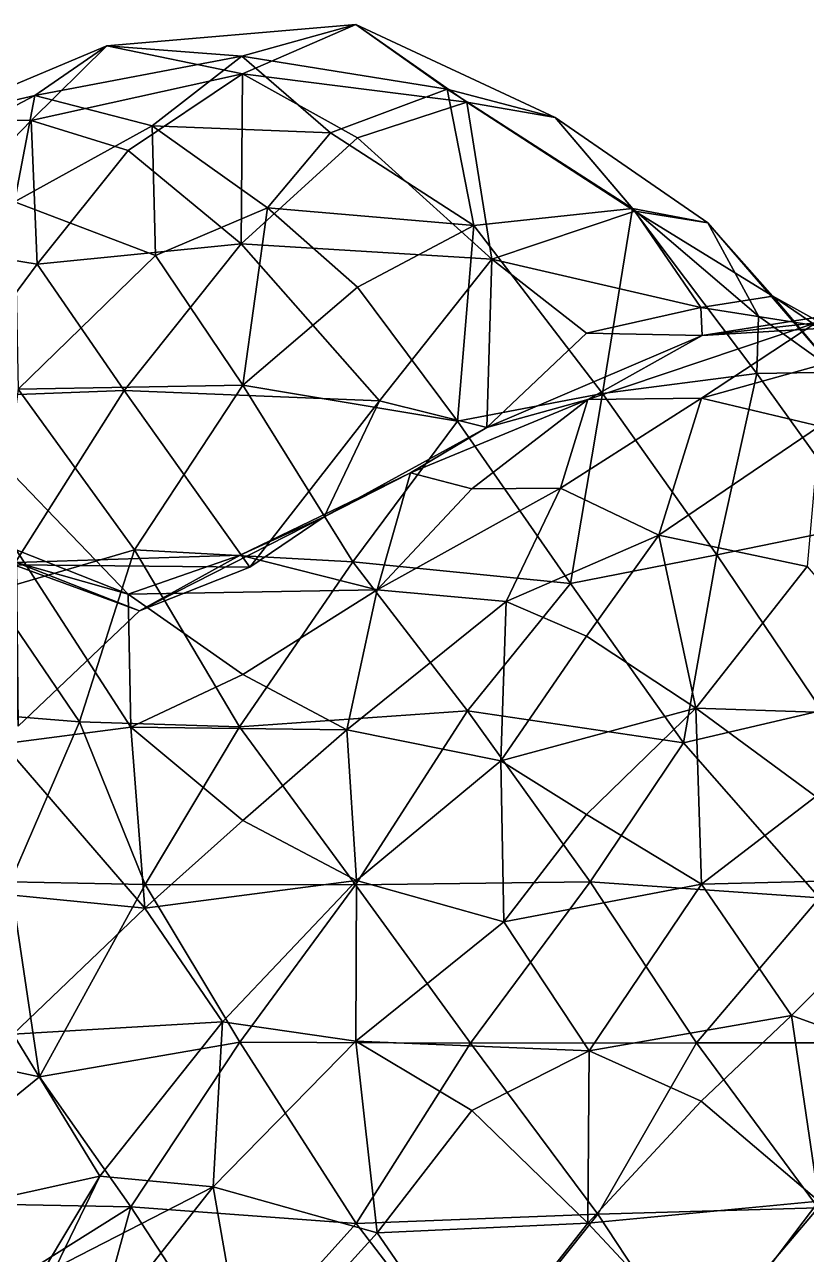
# Model space of a CAD drawing. Extents: x 290034 to 295698, y 4553723 to 4561693.
# Drawn here: x 295263.7 to 295349.7, y 4559080 to 4559215.2 of the extents above; entities that cross this region are included whole.
import ezdxf

# ---------------------------------------------------------------- set-up
doc = ezdxf.new("R2010")
doc.units = 0
doc.layers.add('Au_ppm_Pref_-_0_2', color=7, linetype='CONTINUOUS')

msp = doc.modelspace()

# ---------------------------------------------------------------- linework, layer by layer
at = {"layer": 'Au_ppm_Pref_-_0_2'}
for points in [[(295287.67, 4559209.74, 1888.62), (295272.76, 4559212.84, 1883.12), (295300.13, 4559215.17, 1882.73)], [(295300.13, 4559215.17, 1882.73), (295272.76, 4559212.84, 1883.12), (295287.6, 4559211.69, 1876.32)], [(295310.17, 4559208.08, 1877.28), (295300.13, 4559215.17, 1882.73), (295287.6, 4559211.69, 1876.32)], [(295287.67, 4559209.74, 1888.62), (295300.13, 4559215.17, 1882.73), (295312.32, 4559206.64, 1887.88)], [(295300.13, 4559215.17, 1882.73), (295322.03, 4559204.97, 1882.74), (295312.32, 4559206.64, 1887.88)], [(295322.03, 4559204.97, 1882.74), (295300.13, 4559215.17, 1882.73), (295310.17, 4559208.08, 1877.28)], [(295264.42, 4559204.64, 1887.89), (295253.49, 4559204.74, 1882.77), (295272.76, 4559212.84, 1883.12)], [(295264.83, 4559207.39, 1876.94), (295272.76, 4559212.84, 1883.12), (295253.49, 4559204.74, 1882.77)], [(295287.67, 4559209.74, 1888.62), (295264.42, 4559204.64, 1887.89), (295272.76, 4559212.84, 1883.12)], [(295264.83, 4559207.39, 1876.94), (295287.6, 4559211.69, 1876.32), (295272.76, 4559212.84, 1883.12)], [(295277.73, 4559204.03, 1871.58), (295287.6, 4559211.69, 1876.32), (295264.83, 4559207.39, 1876.94)], [(295277.73, 4559204.03, 1871.58), (295297.34, 4559203.26, 1871.68), (295287.6, 4559211.69, 1876.32)], [(295287.6, 4559211.69, 1876.32), (295297.34, 4559203.26, 1871.68), (295310.17, 4559208.08, 1877.28)], [(295287.67, 4559209.74, 1888.62), (295275.1, 4559201.32, 1891.81), (295264.42, 4559204.64, 1887.89)], [(295287.67, 4559209.74, 1888.62), (295287.51, 4559191.07, 1893.02), (295275.1, 4559201.32, 1891.81)], [(295287.67, 4559209.74, 1888.62), (295300.3, 4559202.71, 1892.27), (295287.51, 4559191.07, 1893.02)], [(295287.67, 4559209.74, 1888.62), (295312.32, 4559206.64, 1887.88), (295300.3, 4559202.71, 1892.27)], [(295245.74, 4559197.34, 1876.89), (295262.6, 4559195.71, 1869.61), (295264.83, 4559207.39, 1876.94)], [(295264.83, 4559207.39, 1876.94), (295253.49, 4559204.74, 1882.77), (295245.74, 4559197.34, 1876.89)], [(295264.83, 4559207.39, 1876.94), (295262.6, 4559195.71, 1869.61), (295277.73, 4559204.03, 1871.58)], [(295297.34, 4559203.26, 1871.68), (295313.11, 4559193.09, 1870.87), (295310.17, 4559208.08, 1877.28)], [(295330.56, 4559194.95, 1875.8), (295322.03, 4559204.97, 1882.74), (295310.17, 4559208.08, 1877.28)], [(295310.17, 4559208.08, 1877.28), (295313.11, 4559193.09, 1870.87), (295330.56, 4559194.95, 1875.8)], [(295312.32, 4559206.64, 1887.88), (295315.08, 4559189.4, 1893.41), (295300.3, 4559202.71, 1892.27)], [(295330.82, 4559194.67, 1889.87), (295312.32, 4559206.64, 1887.88), (295322.03, 4559204.97, 1882.74)], [(295315.08, 4559189.4, 1893.41), (295312.32, 4559206.64, 1887.88), (295330.82, 4559194.67, 1889.87)], [(295264.42, 4559204.64, 1887.89), (295251.33, 4559191.09, 1888.39), (295253.49, 4559204.74, 1882.77)], [(295251.33, 4559191.09, 1888.39), (295264.42, 4559204.64, 1887.89), (295265.1, 4559188.84, 1892.36)], [(295264.42, 4559204.64, 1887.89), (295275.1, 4559201.32, 1891.81), (295265.1, 4559188.84, 1892.36)], [(295330.56, 4559194.95, 1875.8), (295338.82, 4559193.38, 1882.74), (295322.03, 4559204.97, 1882.74)], [(295330.82, 4559194.67, 1889.87), (295322.03, 4559204.97, 1882.74), (295338.82, 4559193.38, 1882.74)], [(295278.11, 4559189.8, 1867.1), (295277.73, 4559204.03, 1871.58), (295262.6, 4559195.71, 1869.61)], [(295277.73, 4559204.03, 1871.58), (295278.11, 4559189.8, 1867.1), (295290.41, 4559195.04, 1868.6)], [(295297.34, 4559203.26, 1871.68), (295277.73, 4559204.03, 1871.58), (295290.41, 4559195.04, 1868.6)], [(295297.34, 4559203.26, 1871.68), (295290.41, 4559195.04, 1868.6), (295313.11, 4559193.09, 1870.87)], [(295315.08, 4559189.4, 1893.41), (295287.51, 4559191.07, 1893.02), (295300.3, 4559202.71, 1892.27)], [(295287.51, 4559191.07, 1893.02), (295265.1, 4559188.84, 1892.36), (295275.1, 4559201.32, 1891.81)], [(295263, 4559175.09, 1864.55), (295278.11, 4559189.8, 1867.1), (295262.6, 4559195.71, 1869.61)], [(295287.69, 4559175.53, 1866.6), (295290.41, 4559195.04, 1868.6), (295278.11, 4559189.8, 1867.1)], [(295287.69, 4559175.53, 1866.6), (295300.3, 4559186.32, 1866.84), (295290.41, 4559195.04, 1868.6)], [(295300.3, 4559186.32, 1866.84), (295313.11, 4559193.09, 1870.87), (295290.41, 4559195.04, 1868.6)], [(295327.24, 4559174.63, 1869.76), (295330.56, 4559194.95, 1875.8), (295313.11, 4559193.09, 1870.87)], [(295327.24, 4559174.63, 1869.76), (295344.23, 4559176.84, 1875.02), (295330.56, 4559194.95, 1875.8)], [(295344.23, 4559176.84, 1875.02), (295344.41, 4559183.12, 1876.83), (295330.56, 4559194.95, 1875.8)], [(295344.41, 4559183.12, 1876.83), (295338.82, 4559193.38, 1882.74), (295330.56, 4559194.95, 1875.8)], [(295330.82, 4559194.67, 1889.87), (295338.07, 4559184.08, 1894.89), (295315.08, 4559189.4, 1893.41)], [(295338.07, 4559184.08, 1894.89), (295330.82, 4559194.67, 1889.87), (295345.96, 4559185.32, 1888.71)], [(295330.82, 4559194.67, 1889.87), (295338.82, 4559193.38, 1882.74), (295345.96, 4559185.32, 1888.71)], [(295300.3, 4559186.32, 1866.84), (295311.31, 4559171.6, 1866.56), (295313.11, 4559193.09, 1870.87)], [(295311.31, 4559171.6, 1866.56), (295327.24, 4559174.63, 1869.76), (295313.11, 4559193.09, 1870.87)], [(295345.96, 4559185.32, 1888.71), (295338.82, 4559193.38, 1882.74), (295353.03, 4559176.99, 1882.42)], [(295344.41, 4559183.12, 1876.83), (295353.03, 4559176.99, 1882.42), (295338.82, 4559193.38, 1882.74)], [(295265.1, 4559188.84, 1892.36), (295254.21, 4559174.19, 1892.61), (295251.33, 4559191.09, 1888.39)], [(295274.65, 4559174.97, 1893.22), (295265.1, 4559188.84, 1892.36), (295287.51, 4559191.07, 1893.02)], [(295302.73, 4559173.84, 1894.09), (295274.65, 4559174.97, 1893.22), (295287.51, 4559191.07, 1893.02)], [(295302.73, 4559173.84, 1894.09), (295287.51, 4559191.07, 1893.02), (295315.08, 4559189.4, 1893.41)], [(295287.69, 4559175.53, 1866.6), (295278.11, 4559189.8, 1867.1), (295263, 4559175.09, 1864.55)], [(295274.65, 4559174.97, 1893.22), (295254.21, 4559174.19, 1892.61), (295265.1, 4559188.84, 1892.36)], [(295302.73, 4559173.84, 1894.09), (295315.08, 4559189.4, 1893.41), (295314.52, 4559170.89, 1900.34)], [(295315.08, 4559189.4, 1893.41), (295325.49, 4559181.26, 1897), (295314.52, 4559170.89, 1900.34)], [(295315.08, 4559189.4, 1893.41), (295338.07, 4559184.08, 1894.89), (295325.49, 4559181.26, 1897)], [(295287.69, 4559175.53, 1866.6), (295311.31, 4559171.6, 1866.56), (295300.3, 4559186.32, 1866.84)], [(295338.07, 4559184.08, 1894.89), (295345.96, 4559185.32, 1888.71), (295352.25, 4559181.85, 1894.54)], [(295352.25, 4559181.85, 1894.54), (295345.96, 4559185.32, 1888.71), (295363.29, 4559173.53, 1888.92)], [(295363.29, 4559173.53, 1888.92), (295345.96, 4559185.32, 1888.71), (295353.03, 4559176.99, 1882.42)], [(295338.2, 4559180.99, 1901.3), (295325.49, 4559181.26, 1897), (295338.07, 4559184.08, 1894.89)], [(295338.07, 4559184.08, 1894.89), (295352.25, 4559181.85, 1894.54), (295338.2, 4559180.99, 1901.3)], [(295350.72, 4559182.39, 1907.39), (295338.2, 4559180.99, 1901.3), (295353.67, 4559183.46, 1902.03)], [(295338.2, 4559180.99, 1901.3), (295352.25, 4559181.85, 1894.54), (295353.67, 4559183.46, 1902.03)], [(295344.23, 4559176.84, 1875.02), (295353.03, 4559176.99, 1882.42), (295344.41, 4559183.12, 1876.83)], [(295325.63, 4559173.99, 1906.5), (295338.2, 4559180.99, 1901.3), (295350.72, 4559182.39, 1907.39)], [(295325.63, 4559173.99, 1906.5), (295350.72, 4559182.39, 1907.39), (295338.13, 4559174.12, 1912.46)], [(295350.72, 4559182.39, 1907.39), (295363.22, 4559181.11, 1912.33), (295338.13, 4559174.12, 1912.46)], [(295314.52, 4559170.89, 1900.34), (295325.49, 4559181.26, 1897), (295338.2, 4559180.99, 1901.3)], [(295314.52, 4559170.89, 1900.34), (295338.2, 4559180.99, 1901.3), (295325.63, 4559173.99, 1906.5)], [(295351.09, 4559171.05, 1917.73), (295338.13, 4559174.12, 1912.46), (295363.22, 4559181.11, 1912.33)], [(295339.81, 4559156.89, 1869.85), (295344.23, 4559176.84, 1875.02), (295327.24, 4559174.63, 1869.76)], [(295339.81, 4559156.89, 1869.85), (295356.14, 4559160.22, 1875.54), (295344.23, 4559176.84, 1875.02)], [(295356.14, 4559160.22, 1875.54), (295353.03, 4559176.99, 1882.42), (295344.23, 4559176.84, 1875.02)], [(295274.65, 4559174.97, 1893.22), (295262.54, 4559155.79, 1894.06), (295254.21, 4559174.19, 1892.61)], [(295263, 4559175.09, 1864.55), (295260.01, 4559152.85, 1861.36), (295275.8, 4559157.47, 1863.61)], [(295288.47, 4559155.53, 1894.88), (295262.54, 4559155.79, 1894.06), (295274.65, 4559174.97, 1893.22)], [(295275.8, 4559157.47, 1863.61), (295287.69, 4559175.53, 1866.6), (295263, 4559175.09, 1864.55)], [(295302.73, 4559173.84, 1894.09), (295288.47, 4559155.53, 1894.88), (295274.65, 4559174.97, 1893.22)], [(295287.69, 4559175.53, 1866.6), (295275.8, 4559157.47, 1863.61), (295299.79, 4559156.15, 1865.03)], [(295287.69, 4559175.53, 1866.6), (295299.79, 4559156.15, 1865.03), (295311.31, 4559171.6, 1866.56)], [(295302.73, 4559173.84, 1894.09), (295296.64, 4559161.07, 1900.44), (295288.47, 4559155.53, 1894.88)], [(295296.64, 4559161.07, 1900.44), (295302.73, 4559173.84, 1894.09), (295314.52, 4559170.89, 1900.34)], [(295314.52, 4559170.89, 1900.34), (295325.63, 4559173.99, 1906.5), (295306.15, 4559165.91, 1906.52)], [(295306.15, 4559165.91, 1906.52), (295325.63, 4559173.99, 1906.5), (295312.89, 4559164.16, 1909.12)], [(295323.72, 4559153.74, 1866.66), (295327.24, 4559174.63, 1869.76), (295311.31, 4559171.6, 1866.56)], [(295322.62, 4559164.23, 1913.72), (295312.89, 4559164.16, 1909.12), (295325.63, 4559173.99, 1906.5)], [(295325.63, 4559173.99, 1906.5), (295338.13, 4559174.12, 1912.46), (295322.62, 4559164.23, 1913.72)], [(295338.13, 4559174.12, 1912.46), (295333.44, 4559159.05, 1919.35), (295322.62, 4559164.23, 1913.72)], [(295339.81, 4559156.89, 1869.85), (295327.24, 4559174.63, 1869.76), (295323.72, 4559153.74, 1866.66)], [(295351.09, 4559171.05, 1917.73), (295333.44, 4559159.05, 1919.35), (295338.13, 4559174.12, 1912.46)], [(295256.27, 4559172.14, 1912.46), (295262.82, 4559156.07, 1906.28), (295275.09, 4559152.59, 1912.74)], [(295256.27, 4559172.14, 1912.46), (295275.09, 4559152.59, 1912.74), (295262.79, 4559157.47, 1918.3)], [(295306.15, 4559165.91, 1906.52), (295296.64, 4559161.07, 1900.44), (295314.52, 4559170.89, 1900.34)], [(295299.79, 4559156.15, 1865.03), (295323.72, 4559153.74, 1866.66), (295311.31, 4559171.6, 1866.56)], [(295349.76, 4559155.61, 1922.77), (295333.44, 4559159.05, 1919.35), (295351.09, 4559171.05, 1917.73)], [(295296.64, 4559161.07, 1900.44), (295306.15, 4559165.91, 1906.52), (295287.42, 4559156.87, 1906.63)], [(295306.15, 4559165.91, 1906.52), (295302.49, 4559153.04, 1911.74), (295287.42, 4559156.87, 1906.63)], [(295306.15, 4559165.91, 1906.52), (295312.89, 4559164.16, 1909.12), (295302.49, 4559153.04, 1911.74)], [(295302.49, 4559153.04, 1911.74), (295312.89, 4559164.16, 1909.12), (295322.62, 4559164.23, 1913.72)], [(295302.49, 4559153.04, 1911.74), (295322.62, 4559164.23, 1913.72), (295316.67, 4559151.79, 1916.75)], [(295322.62, 4559164.23, 1913.72), (295333.44, 4559159.05, 1919.35), (295316.67, 4559151.79, 1916.75)], [(295296.64, 4559161.07, 1900.44), (295287.42, 4559156.87, 1906.63), (295276.34, 4559150.76, 1900.68)], [(295288.47, 4559155.53, 1894.88), (295296.64, 4559161.07, 1900.44), (295276.34, 4559150.76, 1900.68)], [(295351.37, 4559139.8, 1869.23), (295356.14, 4559160.22, 1875.54), (295339.81, 4559156.89, 1869.85)], [(295316.67, 4559151.79, 1916.75), (295333.44, 4559159.05, 1919.35), (295325.49, 4559147.97, 1921.54)], [(295337.5, 4559140.07, 1924.76), (295325.49, 4559147.97, 1921.54), (295333.44, 4559159.05, 1919.35)], [(295349.76, 4559155.61, 1922.77), (295337.5, 4559140.07, 1924.76), (295333.44, 4559159.05, 1919.35)], [(295269.75, 4559138.55, 1861.53), (295275.8, 4559157.47, 1863.61), (295260.01, 4559152.85, 1861.36)], [(295262.79, 4559157.47, 1918.3), (295275.4, 4559137.98, 1919.67), (295261.36, 4559136.13, 1923)], [(295275.09, 4559152.59, 1912.74), (295275.4, 4559137.98, 1919.67), (295262.79, 4559157.47, 1918.3)], [(295275.8, 4559157.47, 1863.61), (295269.75, 4559138.55, 1861.53), (295287.34, 4559138.02, 1863.19)], [(295299.79, 4559156.15, 1865.03), (295275.8, 4559157.47, 1863.61), (295287.34, 4559138.02, 1863.19)], [(295262.99, 4559138.08, 1900.63), (295262.54, 4559155.79, 1894.06), (295276.34, 4559150.76, 1900.68)], [(295288.47, 4559155.53, 1894.88), (295276.34, 4559150.76, 1900.68), (295262.54, 4559155.79, 1894.06)], [(295276.34, 4559150.76, 1900.68), (295287.42, 4559156.87, 1906.63), (295262.82, 4559156.07, 1906.28)], [(295287.42, 4559156.87, 1906.63), (295275.09, 4559152.59, 1912.74), (295262.82, 4559156.07, 1906.28)], [(295262.99, 4559138.08, 1900.63), (295276.34, 4559150.76, 1900.68), (295262.82, 4559156.07, 1906.28)], [(295275.09, 4559152.59, 1912.74), (295287.42, 4559156.87, 1906.63), (295302.49, 4559153.04, 1911.74)], [(295299.79, 4559156.15, 1865.03), (295287.34, 4559138.02, 1863.19), (295312.4, 4559139.75, 1864.88)], [(295299.79, 4559156.15, 1865.03), (295312.4, 4559139.75, 1864.88), (295323.72, 4559153.74, 1866.66)], [(295336.15, 4559136.26, 1866.63), (295339.81, 4559156.89, 1869.85), (295323.72, 4559153.74, 1866.66)], [(295351.37, 4559139.8, 1869.23), (295339.81, 4559156.89, 1869.85), (295336.15, 4559136.26, 1866.63)], [(295363.82, 4559139.18, 1924.57), (295337.5, 4559140.07, 1924.76), (295349.76, 4559155.61, 1922.77)], [(295336.15, 4559136.26, 1866.63), (295323.72, 4559153.74, 1866.66), (295312.4, 4559139.75, 1864.88)], [(295260.01, 4559152.85, 1861.36), (295253.83, 4559139.85, 1857.87), (295269.75, 4559138.55, 1861.53)], [(295275.09, 4559152.59, 1912.74), (295302.49, 4559153.04, 1911.74), (295287.7, 4559143.75, 1914.19)], [(295275.09, 4559152.59, 1912.74), (295287.7, 4559143.75, 1914.19), (295275.4, 4559137.98, 1919.67)], [(295302.49, 4559153.04, 1911.74), (295299.15, 4559137.69, 1918.1), (295287.7, 4559143.75, 1914.19)], [(295302.49, 4559153.04, 1911.74), (295316.67, 4559151.79, 1916.75), (295299.15, 4559137.69, 1918.1)], [(295316.07, 4559134.28, 1923.11), (295299.15, 4559137.69, 1918.1), (295316.67, 4559151.79, 1916.75)], [(295325.49, 4559147.97, 1921.54), (295316.07, 4559134.28, 1923.11), (295316.67, 4559151.79, 1916.75)], [(295325.49, 4559147.97, 1921.54), (295337.5, 4559140.07, 1924.76), (295316.07, 4559134.28, 1923.11)], [(295275.4, 4559137.98, 1919.67), (295287.7, 4559143.75, 1914.19), (295299.15, 4559137.69, 1918.1)], [(295262.15, 4559120.97, 1859.33), (295269.75, 4559138.55, 1861.53), (295253.83, 4559139.85, 1857.87)], [(295287.34, 4559138.02, 1863.19), (295300.08, 4559120.65, 1863.38), (295312.4, 4559139.75, 1864.88)], [(295325.9, 4559120.97, 1864.83), (295312.4, 4559139.75, 1864.88), (295300.08, 4559120.65, 1863.38)], [(295325.9, 4559120.97, 1864.83), (295336.15, 4559136.26, 1866.63), (295312.4, 4559139.75, 1864.88)], [(295316.07, 4559134.28, 1923.11), (295337.5, 4559140.07, 1924.76), (295325.49, 4559128.37, 1926.89)], [(295338.12, 4559120.72, 1929.42), (295325.49, 4559128.37, 1926.89), (295337.5, 4559140.07, 1924.76)], [(295351.09, 4559119.22, 1866.84), (295351.37, 4559139.8, 1869.23), (295336.15, 4559136.26, 1866.63)], [(295363.82, 4559139.18, 1924.57), (295350.69, 4559130.36, 1927.55), (295337.5, 4559140.07, 1924.76)], [(295337.5, 4559140.07, 1924.76), (295350.69, 4559130.36, 1927.55), (295338.12, 4559120.72, 1929.42)], [(295262.15, 4559120.97, 1859.33), (295276.96, 4559120.66, 1862.17), (295269.75, 4559138.55, 1861.53)], [(295269.75, 4559138.55, 1861.53), (295276.96, 4559120.66, 1862.17), (295287.34, 4559138.02, 1863.19)], [(295261.36, 4559136.13, 1923), (295275.4, 4559137.98, 1919.67), (295276.94, 4559118.06, 1923.37)], [(295299.15, 4559137.69, 1918.1), (295287.7, 4559127.7, 1920.72), (295275.4, 4559137.98, 1919.67)], [(295287.7, 4559127.7, 1920.72), (295276.94, 4559118.06, 1923.37), (295275.4, 4559137.98, 1919.67)], [(295287.34, 4559138.02, 1863.19), (295276.96, 4559120.66, 1862.17), (295300.08, 4559120.65, 1863.38)], [(295299.15, 4559137.69, 1918.1), (295300.19, 4559121.1, 1924.31), (295287.7, 4559127.7, 1920.72)], [(295316.07, 4559134.28, 1923.11), (295300.19, 4559121.1, 1924.31), (295299.15, 4559137.69, 1918.1)], [(295250.1, 4559120.7, 1923.98), (295261.36, 4559136.13, 1923), (295276.94, 4559118.06, 1923.37)], [(295351.09, 4559119.22, 1866.84), (295336.15, 4559136.26, 1866.63), (295325.9, 4559120.97, 1864.83)], [(295316.07, 4559134.28, 1923.11), (295316.4, 4559116.59, 1928.96), (295300.19, 4559121.1, 1924.31)], [(295316.07, 4559134.28, 1923.11), (295325.49, 4559128.37, 1926.89), (295316.4, 4559116.59, 1928.96)], [(295362.98, 4559121.34, 1929.55), (295338.12, 4559120.72, 1929.42), (295350.69, 4559130.36, 1927.55)], [(295287.7, 4559127.7, 1920.72), (295300.19, 4559121.1, 1924.31), (295276.94, 4559118.06, 1923.37)], [(295338.12, 4559120.72, 1929.42), (295316.4, 4559116.59, 1928.96), (295325.49, 4559128.37, 1926.89)], [(295276.94, 4559118.06, 1923.37), (295262.46, 4559104.24, 1924.66), (295250.1, 4559120.7, 1923.98)], [(295262.15, 4559120.97, 1859.33), (295250.66, 4559102.65, 1859.16), (295265.36, 4559099.56, 1862.48)], [(295262.15, 4559120.97, 1859.33), (295265.36, 4559099.56, 1862.48), (295276.96, 4559120.66, 1862.17)], [(295287.36, 4559103.36, 1863.09), (295276.96, 4559120.66, 1862.17), (295265.36, 4559099.56, 1862.48)], [(295276.94, 4559118.06, 1923.37), (295300.19, 4559121.1, 1924.31), (295285.47, 4559105.58, 1926.28)], [(295287.36, 4559103.36, 1863.09), (295300.08, 4559120.65, 1863.38), (295276.96, 4559120.66, 1862.17)], [(295300.19, 4559121.1, 1924.31), (295300.13, 4559103.45, 1930.56), (295285.47, 4559105.58, 1926.28)], [(295312.75, 4559103.23, 1863.59), (295300.08, 4559120.65, 1863.38), (295287.36, 4559103.36, 1863.09)], [(295325.9, 4559120.97, 1864.83), (295300.08, 4559120.65, 1863.38), (295312.75, 4559103.23, 1863.59)], [(295300.13, 4559103.45, 1930.56), (295300.19, 4559121.1, 1924.31), (295316.4, 4559116.59, 1928.96)], [(295337.6, 4559103.28, 1864.96), (295325.9, 4559120.97, 1864.83), (295312.75, 4559103.23, 1863.59)], [(295316.4, 4559116.59, 1928.96), (295338.12, 4559120.72, 1929.42), (295325.8, 4559102.39, 1932.76)], [(295338.12, 4559120.72, 1929.42), (295348.03, 4559106.3, 1932.66), (295325.8, 4559102.39, 1932.76)], [(295351.09, 4559119.22, 1866.84), (295325.9, 4559120.97, 1864.83), (295337.6, 4559103.28, 1864.96)], [(295362.98, 4559121.34, 1929.55), (295348.03, 4559106.3, 1932.66), (295338.12, 4559120.72, 1929.42)], [(295362.98, 4559121.34, 1929.55), (295362.89, 4559100.89, 1933.93), (295348.03, 4559106.3, 1932.66)], [(295285.47, 4559105.58, 1926.28), (295262.46, 4559104.24, 1924.66), (295276.94, 4559118.06, 1923.37)], [(295363.7, 4559103.29, 1867.46), (295351.09, 4559119.22, 1866.84), (295337.6, 4559103.28, 1864.96)], [(295325.8, 4559102.39, 1932.76), (295300.13, 4559103.45, 1930.56), (295316.4, 4559116.59, 1928.96)], [(295338.09, 4559096.88, 1934.21), (295325.8, 4559102.39, 1932.76), (295348.03, 4559106.3, 1932.66)], [(295351.03, 4559085.88, 1934.11), (295338.09, 4559096.88, 1934.21), (295348.03, 4559106.3, 1932.66)], [(295351.03, 4559085.88, 1934.11), (295348.03, 4559106.3, 1932.66), (295362.89, 4559100.89, 1933.93)], [(295285.47, 4559105.58, 1926.28), (295271.99, 4559088.63, 1926.98), (295262.46, 4559104.24, 1924.66)], [(295284.45, 4559087.47, 1931.48), (295271.99, 4559088.63, 1926.98), (295285.47, 4559105.58, 1926.28)], [(295300.13, 4559103.45, 1930.56), (295284.45, 4559087.47, 1931.48), (295285.47, 4559105.58, 1926.28)], [(295262.46, 4559104.24, 1924.66), (295271.99, 4559088.63, 1926.98), (295248.96, 4559083.53, 1924.73)], [(295275.38, 4559085.27, 1865.01), (295287.36, 4559103.36, 1863.09), (295265.36, 4559099.56, 1862.48)], [(295275.38, 4559085.27, 1865.01), (295300.15, 4559083.43, 1864.39), (295287.36, 4559103.36, 1863.09)], [(295302.46, 4559082.41, 1934.3), (295284.45, 4559087.47, 1931.48), (295300.13, 4559103.45, 1930.56)], [(295300.15, 4559083.43, 1864.39), (295312.75, 4559103.23, 1863.59), (295287.36, 4559103.36, 1863.09)], [(295312.89, 4559095.86, 1933.87), (295302.46, 4559082.41, 1934.3), (295300.13, 4559103.45, 1930.56)], [(295312.89, 4559095.86, 1933.87), (295300.13, 4559103.45, 1930.56), (295325.8, 4559102.39, 1932.76)], [(295300.15, 4559083.43, 1864.39), (295326.72, 4559084.45, 1864.55), (295312.75, 4559103.23, 1863.59)], [(295337.6, 4559103.28, 1864.96), (295312.75, 4559103.23, 1863.59), (295326.72, 4559084.45, 1864.55)], [(295337.6, 4559103.28, 1864.96), (295326.72, 4559084.45, 1864.55), (295350.96, 4559085.15, 1865.67)], [(295363.7, 4559103.29, 1867.46), (295337.6, 4559103.28, 1864.96), (295350.96, 4559085.15, 1865.67)], [(295265.36, 4559099.56, 1862.48), (295250.66, 4559102.65, 1859.16), (295248.39, 4559085.76, 1865.33)], [(295325.63, 4559083.46, 1934.35), (295312.89, 4559095.86, 1933.87), (295325.8, 4559102.39, 1932.76)], [(295338.09, 4559096.88, 1934.21), (295325.63, 4559083.46, 1934.35), (295325.8, 4559102.39, 1932.76)], [(295275.38, 4559085.27, 1865.01), (295265.36, 4559099.56, 1862.48), (295248.39, 4559085.76, 1865.33)], [(295351.03, 4559085.88, 1934.11), (295325.63, 4559083.46, 1934.35), (295338.09, 4559096.88, 1934.21)], [(295325.63, 4559083.46, 1934.35), (295302.46, 4559082.41, 1934.3), (295312.89, 4559095.86, 1933.87)], [(295262.5, 4559072.82, 1926.19), (295248.96, 4559083.53, 1924.73), (295271.99, 4559088.63, 1926.98)], [(295262.5, 4559072.82, 1926.19), (295271.99, 4559088.63, 1926.98), (295267.12, 4559078.57, 1930.28)], [(295267.12, 4559078.57, 1930.28), (295271.99, 4559088.63, 1926.98), (295284.45, 4559087.47, 1931.48)], [(295275.1, 4559075.64, 1933.07), (295267.12, 4559078.57, 1930.28), (295284.45, 4559087.47, 1931.48)], [(295288.1, 4559066.54, 1935.85), (295275.1, 4559075.64, 1933.07), (295284.45, 4559087.47, 1931.48)], [(295284.45, 4559087.47, 1931.48), (295302.46, 4559082.41, 1934.3), (295288.1, 4559066.54, 1935.85)], [(295275.38, 4559085.27, 1865.01), (295248.39, 4559085.76, 1865.33), (295262.5, 4559077.18, 1868.25)], [(295338.65, 4559069.56, 1933.98), (295325.63, 4559083.46, 1934.35), (295351.03, 4559085.88, 1934.11)], [(295338.65, 4559069.56, 1933.98), (295351.03, 4559085.88, 1934.11), (295363.2, 4559067.03, 1934.04)], [(295275.38, 4559085.27, 1865.01), (295262.5, 4559077.18, 1868.25), (295269.74, 4559064.66, 1869.86)], [(295286.51, 4559068.28, 1866.37), (295275.38, 4559085.27, 1865.01), (295269.74, 4559064.66, 1869.86)], [(295286.51, 4559068.28, 1866.37), (295300.15, 4559083.43, 1864.39), (295275.38, 4559085.27, 1865.01)], [(295300.15, 4559083.43, 1864.39), (295312.78, 4559066.99, 1865.83), (295326.72, 4559084.45, 1864.55)], [(295326.72, 4559084.45, 1864.55), (295312.78, 4559066.99, 1865.83), (295337.06, 4559068.77, 1865.22)], [(295350.96, 4559085.15, 1865.67), (295326.72, 4559084.45, 1864.55), (295337.06, 4559068.77, 1865.22)], [(295350.96, 4559085.15, 1865.67), (295337.06, 4559068.77, 1865.22), (295361.58, 4559070.5, 1866.83)], [(295312.78, 4559066.99, 1865.83), (295300.15, 4559083.43, 1864.39), (295286.51, 4559068.28, 1866.37)], [(295325.63, 4559083.46, 1934.35), (295312.9, 4559067.28, 1934.21), (295302.46, 4559082.41, 1934.3)], [(295338.65, 4559069.56, 1933.98), (295312.9, 4559067.28, 1934.21), (295325.63, 4559083.46, 1934.35)], [(295312.9, 4559067.28, 1934.21), (295288.1, 4559066.54, 1935.85), (295302.46, 4559082.41, 1934.3)]]:
    msp.add_3dface(points, dxfattribs=at)

doc.saveas('drawing.dxf')
